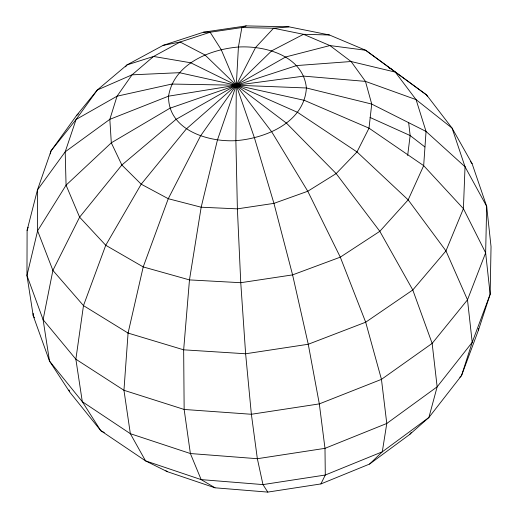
<?xml version="1.0" encoding="UTF-8"?>
<svg xmlns="http://www.w3.org/2000/svg" width="518" height="518" viewBox="0 0 518 518"><rect width="100%" height="100%" fill="white"/><g stroke="black" fill="none" stroke-linecap="round" stroke-linejoin="round"><path stroke-width="0.78" d="M27.104 230.277L26.962 275.498L33.217 315.76L49.495 361.072L69.833 392.21L100.757 430.652L145.545 460.871L167.256 471.652L215.009 487.801L267.78 492.1L320.901 483.929L369.587 464.05L409.66 434.492L428.891 417.489L461.538 375.582L478.477 330.076L490.151 294.276L491.038 246.652L486.68 206.358L472.086 163.623L452.078 128.127L426.612 94.962L365.663 50.259L329.442 34.991L288.869 26.813L246.173 25.9L203.535 32.187L163.105 45.37L127.001 64.912L97.326 89.983L76.56 115.482L51.049 150.842L37.419 190.028L27.104 230.277L28.153 227.247M478.477 330.076L478.522 328.483M407.666 155.465L410.146 135.541L408.683 122.85M50.285 153.924L51.049 150.842L76.101 119.464L97.326 89.983L132.038 74.832L153.568 56.456L180.141 42.023L210.14 32.233L241.867 27.551L273.575 28.231L288.869 26.813M320.901 483.929L325.291 475.019L324.987 448.342L319.321 403.891L308.255 344.256L292.586 274.883L273.938 203.373L254.448 137.885L236.292 85.224L221.18 49.573L210.14 32.233L203.535 32.187M125.563 66.854L127.001 64.912L153.568 56.456L190.715 62.782L236.292 85.224L297.591 112.361L357.006 151.942L408.165 199.864L445.966 250.906L467.489 299.831L472.209 342.34L461.538 375.582L459.822 377.24M409.66 434.492L411.156 432.582M369.587 464.05L382.29 451.819L428.891 417.489L437.147 386.829L432.148 343.402L412.788 289.976L379.823 231.313L336.156 173.582L286.48 123.154L236.292 85.224L204.94 54.927L180.141 42.023L163.105 45.37M76.56 115.482L78.412 113.915M246.173 25.9L241.867 27.551L238.416 47.021L236.292 85.224L235.878 140.65L237.386 208.851L240.76 282.705L245.623 353.768L251.372 414.27L257.355 458.708L262.969 484.595L267.78 492.1M329.442 34.991L303.509 34.305L273.575 28.231L255.614 47.436L236.292 85.224L217.437 139.983L201.172 207.219L189.471 279.901L183.663 349.818L184.149 409.453L190.384 453.535L201.159 479.616L215.009 487.801M388.94 67.871L391.155 68.81M370.046 117.456L410.146 135.541L424.838 146.911M104.299 432.556L100.757 430.652L82.304 401.683L49.495 361.072L43.098 319.671L26.962 275.498L37.607 230.808L37.419 190.028L65.19 151.832L76.101 119.464L117.042 96.193L171.834 84.052L236.292 85.224L306.397 87.976L371.73 104.073L426.049 131.436L465.034 166.77L486.68 206.358L485.644 252.836L490.151 294.276L472.209 342.34L437.147 386.829L386.778 423.465L324.987 448.342L257.355 458.708L190.384 453.535L130.348 433.689L82.304 401.683L75.861 359.207L83.482 305.607L105.743 245.273L141.2 184.188L186.357 128.911L236.292 85.224L271.71 50.809L303.509 34.305L329.908 45.558L351.075 61.512L365.455 81.384L371.73 104.073L369.01 128.16L357.006 151.942L336.156 173.582L307.77 191.252L273.938 203.373L237.386 208.851L201.172 207.219L168.259 198.705L141.2 184.188L121.859 165.009L111.312 142.819L109.829 119.334L117.042 96.193L132.038 74.832L179.416 72.688L304.351 100.343L369.01 128.16L423.672 165.65L463.409 208.676L485.644 252.836L467.489 299.831L432.148 343.402L381.455 379.364L319.321 403.891L251.372 414.27L184.149 409.453L123.951 390.287L75.861 359.207L43.098 319.671L52.894 270.409L79.61 217.165L121.859 165.009L175.939 119.425L285.683 56.961L329.908 45.558L365.663 50.259L426.612 94.962L427.382 96.361M165.915 470.752L167.256 471.652M470.616 161.7L472.086 163.623M33.644 316.44L34.499 317.806M69.004 389.944L69.561 391.453M33.217 313.364L33.217 315.76M465.034 166.77L463.409 208.676L445.966 250.906L412.788 289.976L365.682 322.202L308.255 344.256L245.623 353.768L183.663 349.818L128.076 333.074L83.482 305.607L52.894 270.409L37.607 230.808L66.071 185.166L111.312 142.819L169.898 108.236L236.292 85.224L296.613 65.572L351.075 61.512L395.273 72.099L416.064 99.618L452.078 128.127L465.034 166.77M426.049 131.436L423.672 165.65L408.165 199.864L379.823 231.313L340.3 257.155L292.586 274.883L240.76 282.705L189.471 279.901L143.214 266.925L105.743 245.273L79.61 217.165L66.071 185.166L65.19 151.832L109.829 119.334L168.544 96.167L236.292 85.224L303.716 76.127L365.455 81.384L416.064 99.618L426.049 131.436M128.076 333.074L123.951 390.287L130.348 433.689L145.545 460.871L201.159 479.616L262.969 484.595L325.291 475.019L382.29 451.819L386.778 423.465L381.455 379.364L365.682 322.202L340.3 257.155L307.77 191.252L271.749 131.896L236.292 85.224L200.518 135.956L168.259 198.705L143.214 266.925L128.076 333.074M306.397 87.976C304.325 122.384 265.721 138.364 235.878 140.65C208.068 142.256 168.046 130.044 168.544 96.167C173.802 64.018 209.447 49.43 238.416 47.021C265.611 45.5 303.231 55.95 306.397 87.976"/></g></svg>
